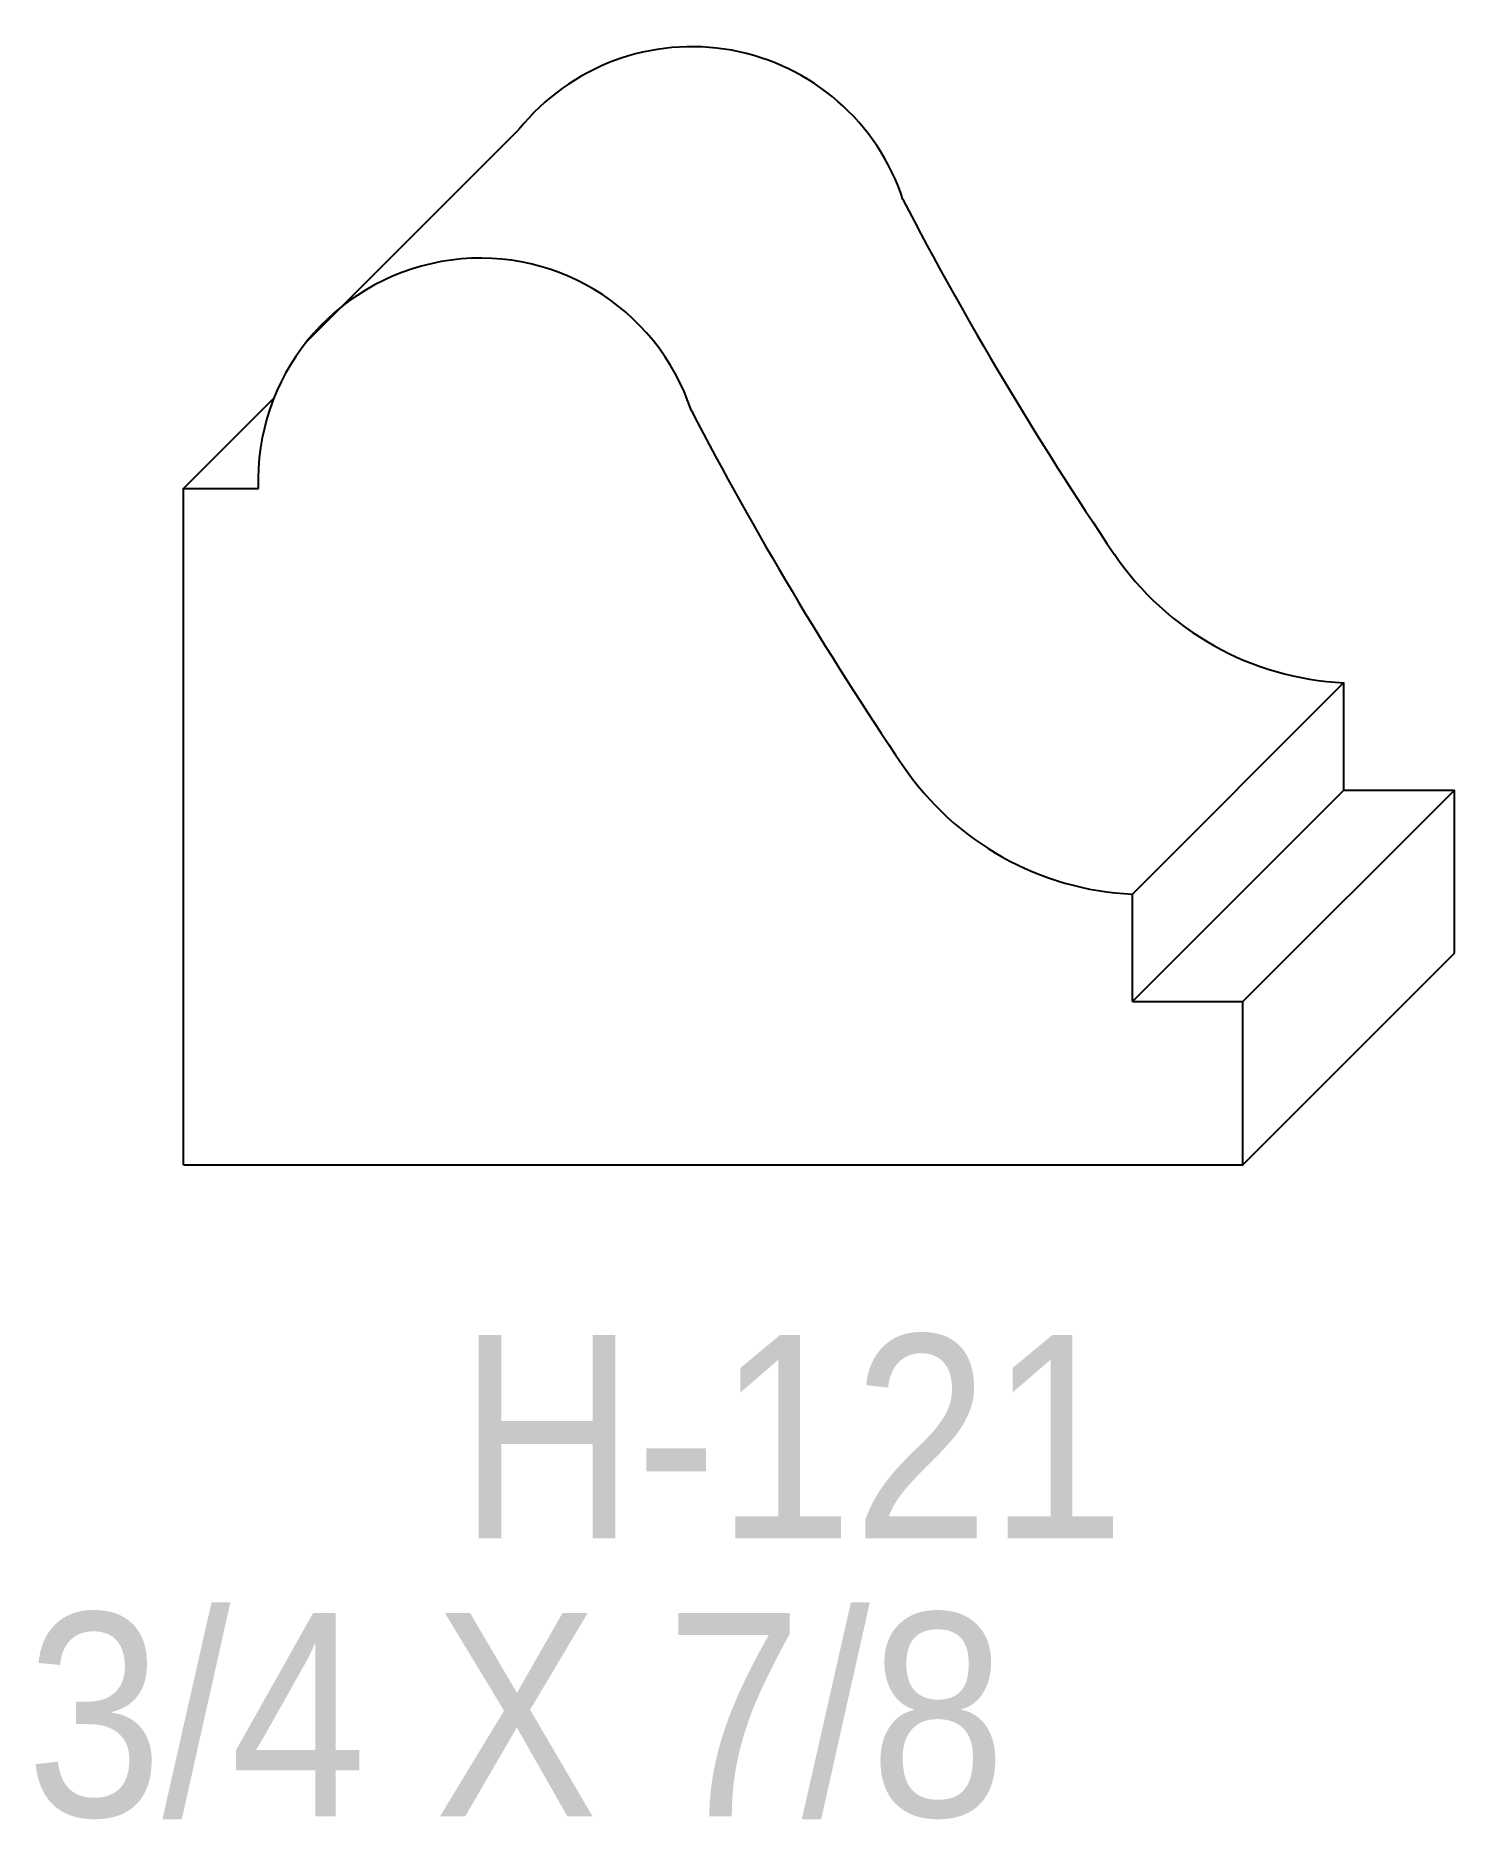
# Model space of a CAD drawing. Extents: x 78.98 to 80.17, y 148.06 to 149.55.
import ezdxf

# ---------------------------------------------------------------- set-up
doc = ezdxf.new("R2010")
doc.units = 0
doc.header["$LTSCALE"] = 5
doc.layers.add('PROFILE', color=7, linetype='CONTINUOUS')
doc.styles.add('TXT', font='TXT', dxfattribs={"height": 3.5})

msp = doc.modelspace()

# ---------------------------------------------------------------- linework, layer by layer
at = {"layer": 'PROFILE', "color": 1, "linetype": 'CONTINUOUS'}
for p, q in [((79.2105, 149.2931), (79.3873, 149.4698)), ((79.1071, 149.1697), (79.1826, 149.2452)), ((79.1071, 149.1697), (79.1696, 149.1697)), ((79.1071, 148.6046), (79.1071, 149.1697)), ((79.9001, 148.8308), (80.0769, 149.0075)), ((80.0769, 148.9176), (80.0769, 149.0075)), ((79.9001, 148.7409), (80.0769, 148.9176)), ((79.9925, 148.7409), (80.1692, 148.9176)), ((80.0769, 148.9176), (80.1692, 148.9176)), ((80.1692, 148.7813), (80.1692, 148.9176)), ((79.9001, 148.7409), (79.9001, 148.8308)), ((79.9925, 148.6046), (80.1692, 148.7813)), ((79.9001, 148.7409), (79.9925, 148.7409)), ((79.9925, 148.6046), (79.9925, 148.7409)), ((79.1071, 148.6046), (79.9925, 148.6046))]:
    msp.add_line(p, q, dxfattribs=at)
for centre, major_axis, start_param, end_param in [((79.5319, 149.3533), (0.1857, 0), 0.317817, 2.46353), ((82.3885, 150.8089), (0, 3.0228), -4.231749, -4.117545), ((79.3551, 149.1766), (0, 0.1857), -1.252979, -4.675214), ((82.2118, 150.6322), (0, 3.0228), -4.231749, -4.117545), ((80.0881, 149.2524), (0, 0.2452), -4.117545, -3.187242), ((79.9113, 149.0757), (0, 0.2452), -4.117545, -3.187242)]:
    msp.add_ellipse(centre, major_axis=major_axis, ratio=1, start_param=start_param, end_param=end_param, dxfattribs=at)

# ---------------------------------------------------------------- texts
at = {"layer": 'PROFILE', "color": 1, "linetype": 'CONTINUOUS', "style": 'TXT', "width": 0.9}
for s, p in [('H-121', (79.3369, 148.2924)), ('3/4 X 7/8', (78.9756, 148.06))]:
    msp.add_text(s, height=0.16996, dxfattribs=at).set_placement(p)

doc.saveas('drawing.dxf')
